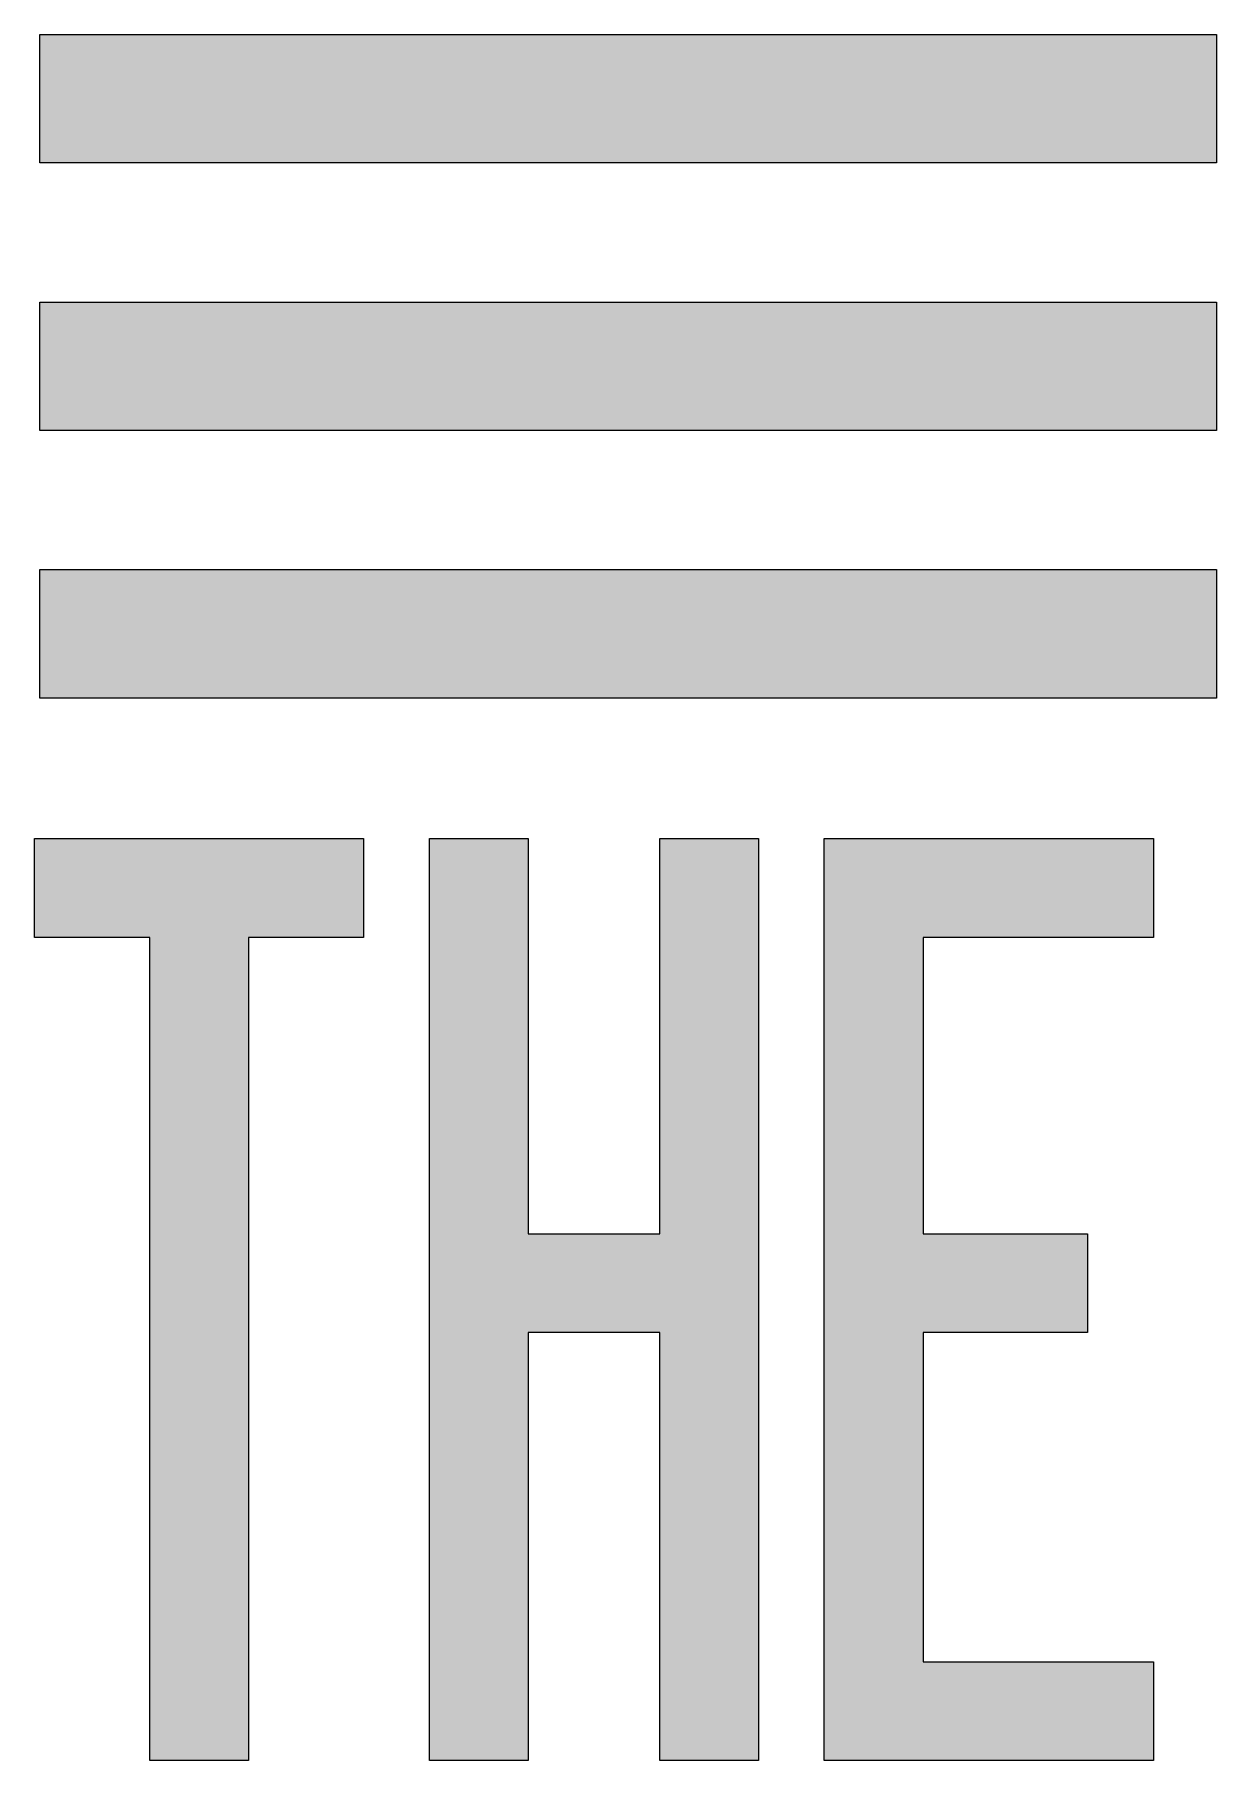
# Model space of a CAD drawing. Header units: inches. Extents: x 152 to 928, y -868 to -212.
# Drawn here: x 165.8 to 393.6, y -555.8 to -223.4 of the extents above; entities that cross this region are included whole.
import ezdxf

# ---------------------------------------------------------------- set-up
doc = ezdxf.new("R2010")
doc.units = ezdxf.units.IN
doc.header["$MEASUREMENT"] = 0
doc.layers.add('Layer 1', color=7, linetype='Continuous')

# ---------------------------------------------------------------- blocks, each defined once
blk = doc.blocks.new('block 4')
at = {"layer": 'Layer 1', "true_color": 0xf11111}
h = blk.add_hatch(color=1, dxfattribs=at)
h.dxf.hatch_style = 2
h.paths.add_polyline_path([(207.06, -397.28), (207.06, -555.83), (188.04, -555.83), (188.04, -397.28), (165.84, -397.28), (165.84, -378.26), (229.26, -378.26), (229.26, -397.28)])
h = blk.add_hatch(color=1, dxfattribs=at)
h.dxf.hatch_style = 2
h.paths.add_polyline_path([(260.97, -473.38), (260.97, -555.83), (241.94, -555.83), (241.94, -378.26), (260.97, -378.26), (260.97, -454.36), (286.33, -454.36), (286.33, -378.26), (305.36, -378.26), (305.36, -555.83), (286.33, -555.83), (286.33, -473.38)])
h = blk.add_hatch(color=1, dxfattribs=at)
h.dxf.hatch_style = 2
h.paths.add_polyline_path([(381.46, -378.26), (381.46, -397.28), (337.07, -397.28), (337.07, -454.36), (368.78, -454.36), (368.78, -473.38), (337.07, -473.38), (337.07, -536.8), (381.46, -536.8), (381.46, -555.83), (318.04, -555.83), (318.04, -378.26)])
at = {"layer": 'Layer 1', "lineweight": 0}
for points in [[(207.06, -397.28), (207.06, -555.83), (188.04, -555.83), (188.04, -397.28), (165.84, -397.28), (165.84, -378.26), (229.26, -378.26), (229.26, -397.28), (207.06, -397.28)], [(260.97, -473.38), (260.97, -555.83), (241.94, -555.83), (241.94, -378.26), (260.97, -378.26), (260.97, -454.36), (286.33, -454.36), (286.33, -378.26), (305.36, -378.26), (305.36, -555.83), (286.33, -555.83), (286.33, -473.38), (260.97, -473.38)], [(381.46, -378.26), (381.46, -397.28), (337.07, -397.28), (337.07, -454.36), (368.78, -454.36), (368.78, -473.38), (337.07, -473.38), (337.07, -536.8), (381.46, -536.8), (381.46, -555.83), (318.04, -555.83), (318.04, -378.26), (381.46, -378.26)]]:
    blk.add_lwpolyline(points, dxfattribs=at)
blk = doc.blocks.new('block 8')
at = {"layer": 'Layer 1', "true_color": 0xf11111}
h = blk.add_hatch(color=1, dxfattribs=at)
h.dxf.hatch_style = 2
h.paths.add_polyline_path([(393.63, -248.11), (166.86, -248.11), (166.86, -223.37), (393.63, -223.37)])
h = blk.add_hatch(color=1, dxfattribs=at)
h.dxf.hatch_style = 2
h.paths.add_polyline_path([(393.63, -299.64), (166.86, -299.64), (166.86, -274.91), (393.63, -274.91)])
h = blk.add_hatch(color=1, dxfattribs=at)
h.dxf.hatch_style = 2
h.paths.add_polyline_path([(393.63, -351.18), (166.86, -351.18), (166.86, -326.44), (393.63, -326.44)])
at = {"layer": 'Layer 1', "lineweight": 0}
for points in [[(393.63, -248.11), (166.86, -248.11), (166.86, -223.37), (393.63, -223.37), (393.63, -248.11)], [(393.63, -299.64), (166.86, -299.64), (166.86, -274.91), (393.63, -274.91), (393.63, -299.64)], [(393.63, -351.18), (166.86, -351.18), (166.86, -326.44), (393.63, -326.44), (393.63, -351.18)]]:
    blk.add_lwpolyline(points, dxfattribs=at)
blk = doc.blocks.new('block 7')
at = {"layer": 'Layer 1'}
blk.add_blockref('block 8', (0, 0), dxfattribs=at)
blk = doc.blocks.new('block 2')
at = {"layer": 'Layer 1'}
for name in ['block 7', 'block 4']:
    blk.add_blockref(name, (0, 0), dxfattribs=at)

msp = doc.modelspace()

# ---------------------------------------------------------------- block references
at = {"layer": 'Layer 1'}
msp.add_blockref('block 2', (0, 0), dxfattribs=at)

doc.saveas('drawing.dxf')
